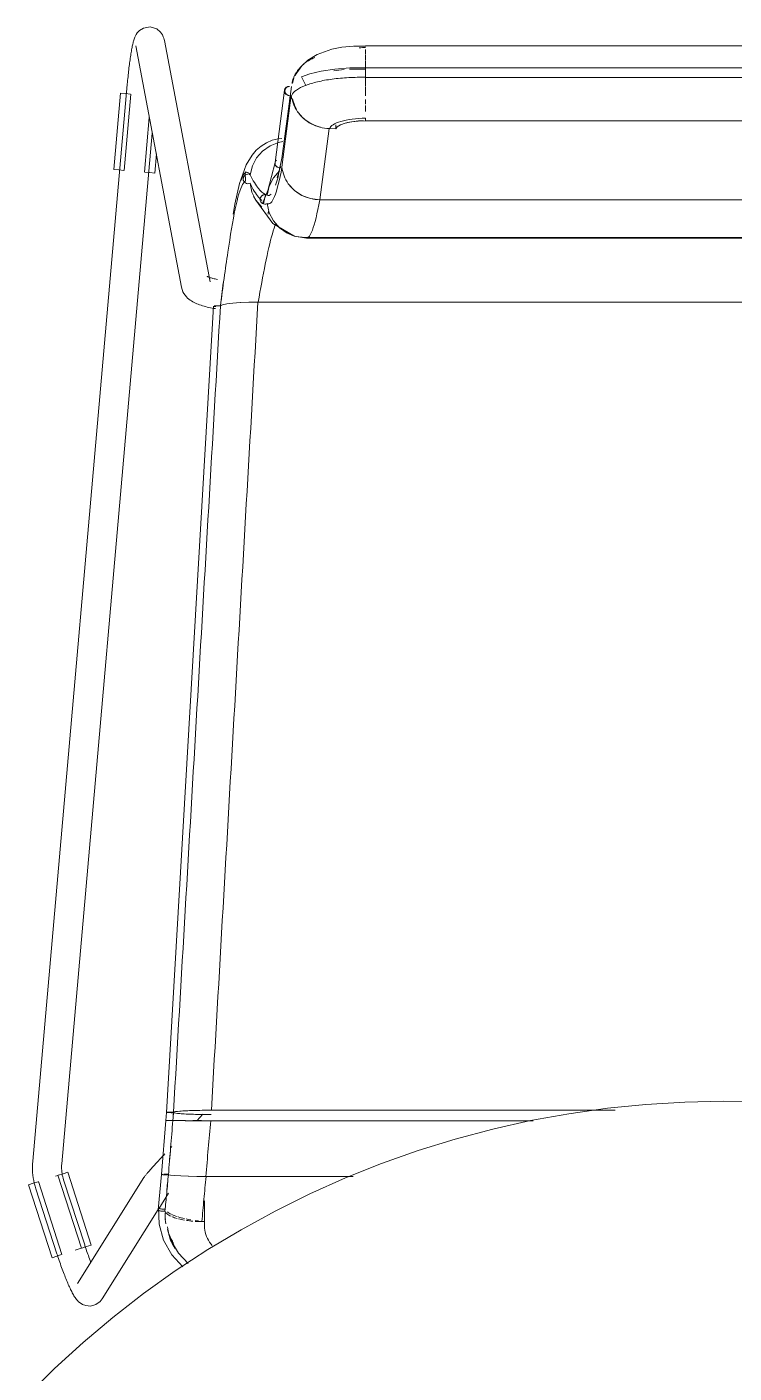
# Model space of a CAD drawing. Header units: millimetres. Extents: x 79795 to 317870, y -36033 to 97293.
# Drawn here: x 227791 to 228082, y 15949 to 16503 of the extents above; entities that cross this region are included whole.
import ezdxf

# ---------------------------------------------------------------- set-up
doc = ezdxf.new("R2010")
doc.units = ezdxf.units.MM
doc.header["$MEASUREMENT"] = 0
doc.layers.add('I-FURN', color=8, linetype='CONTINUOUS', lineweight=9)

msp = doc.modelspace()

# ---------------------------------------------------------------- linework, layer by layer
at = {"layer": 'I-FURN'}
for p, q in [((227835.33, 16498.19), (227835.2, 16497.8)), ((227835.47, 16498.6), (227835.33, 16498.19)), ((227835.64, 16499.03), (227835.47, 16498.6)), ((227835.85, 16499.5), (227835.64, 16499.03)), ((227836.16, 16500.06), (227835.85, 16499.5)), ((227836.64, 16500.76), (227836.16, 16500.06)), ((227837.49, 16501.67), (227836.64, 16500.76)), ((227839.15, 16502.71), (227837.49, 16501.67)), ((227841.91, 16503.2), (227839.15, 16502.71)), ((227844.66, 16502.36), (227841.91, 16503.2)), ((227844.66, 16502.36), (227846.23, 16501.04)), ((227846.23, 16501.04), (227846.98, 16499.96)), ((227846.98, 16499.96), (227847.36, 16499.16)), ((227847.36, 16499.16), (227847.57, 16498.54)), ((227847.57, 16498.54), (227847.71, 16498.02)), ((227834.11, 16492.69), (227834.02, 16492.12)), ((227834.2, 16493.24), (227834.11, 16492.69)), ((227834.3, 16493.77), (227834.2, 16493.24)), ((227834.39, 16494.28), (227834.3, 16493.77)), ((227834.49, 16494.78), (227834.39, 16494.28)), ((227834.58, 16495.26), (227834.49, 16494.78)), ((227834.68, 16495.72), (227834.58, 16495.26)), ((227834.78, 16496.16), (227834.68, 16495.72)), ((227834.88, 16496.59), (227834.78, 16496.16)), ((227834.98, 16497), (227834.88, 16496.59)), ((227835.09, 16497.4), (227834.98, 16497)), ((227835.2, 16497.8), (227835.09, 16497.4)), ((227836, 16495.37), (227854.82, 16396.08)), ((227847.71, 16498.02), (227847.79, 16497.61)), ((227866.61, 16398.31), (227847.79, 16497.61)), ((227916.81, 16494.01), (227910.76, 16491.88)), ((227920.85, 16494.8), (227916.81, 16494.01)), ((227925.67, 16495.31), (227920.85, 16494.8)), ((227930.7, 16495.42), (227925.67, 16495.31)), ((227930.7, 16495.42), (227930.7, 16495.25)), ((228225.55, 16495.42), (227930.7, 16495.42)), ((227930.7, 16495.12), (227930.7, 16495.4)), ((227930.7, 16492.17), (227930.7, 16493.93)), ((227833.31, 16487), (227833.22, 16486.3)), ((227833.39, 16487.69), (227833.31, 16487)), ((227833.48, 16488.36), (227833.39, 16487.69)), ((227833.57, 16489.02), (227833.48, 16488.36)), ((227833.65, 16489.67), (227833.57, 16489.02)), ((227833.74, 16490.31), (227833.65, 16489.67)), ((227833.83, 16490.93), (227833.74, 16490.31)), ((227833.93, 16491.53), (227833.83, 16490.93)), ((227834.02, 16492.12), (227833.93, 16491.53)), ((227904.41, 16487.2), (227901.73, 16483.3)), ((227906.88, 16489.49), (227904.41, 16487.2)), ((227910.76, 16491.88), (227906.88, 16489.49)), ((227930.7, 16489.32), (227930.7, 16491.9)), ((227930.7, 16489.16), (227930.7, 16486.14)), ((227930.7, 16486.14), (227930.7, 16489.15)), ((227832.75, 16481.93), (227832.68, 16481.18)), ((227832.82, 16482.67), (227832.75, 16481.93)), ((227832.9, 16483.41), (227832.82, 16482.67)), ((227832.98, 16484.15), (227832.9, 16483.41)), ((227833.06, 16484.87), (227832.98, 16484.15)), ((227833.14, 16485.59), (227833.06, 16484.87)), ((227833.22, 16486.3), (227833.14, 16485.59)), ((227901.73, 16483.3), (227901.63, 16483.1)), ((227907.73, 16483.86), (227904.27, 16482.69)), ((227904.27, 16482.69), (227906.03, 16479.15)), ((227912.42, 16484.96), (227907.73, 16483.86)), ((227918.04, 16485.8), (227912.42, 16484.96)), ((227924.16, 16486.29), (227918.04, 16485.8)), ((227930.7, 16486.38), (227924.16, 16486.29)), ((227930.7, 16486.38), (227930.7, 16486.31)), ((228225.55, 16486.38), (227930.7, 16486.38)), ((227930.7, 16482.53), (227930.7, 16486.38)), ((227930.7, 16486.31), (227930.7, 16486.11)), ((227930.7, 16486.11), (227930.7, 16485.81)), ((227930.7, 16485.81), (227930.7, 16485.42)), ((227930.7, 16485.42), (227930.7, 16484.97)), ((227930.7, 16484.97), (227930.7, 16484.47)), ((227930.7, 16484.47), (227930.7, 16483.98)), ((227930.7, 16483.98), (227930.7, 16483.5)), ((227930.7, 16483.5), (227930.7, 16483.08)), ((227930.7, 16483.08), (227930.7, 16482.75)), ((227930.7, 16482.75), (227930.7, 16482.53)), ((227930.7, 16482.45), (227930.7, 16478.64)), ((227930.7, 16478.64), (227930.7, 16482.45)), ((227930.7, 16482.42), (228225.55, 16482.42)), ((227832.52, 16479.52), (227793.58, 16036.2)), ((227826.95, 16444.5), (227829.71, 16475.91)), ((227829.71, 16475.91), (227831.75, 16475.73)), ((227832.54, 16479.68), (227832.52, 16479.52)), ((227832.61, 16480.43), (227832.54, 16479.68)), ((227832.68, 16481.18), (227832.61, 16480.43)), ((227897.25, 16477.11), (227893.39, 16447.33)), ((227900.09, 16478.67), (227896.24, 16448.98)), ((227930.7, 16474.88), (227930.7, 16478.44)), ((227831.18, 16444.13), (227833.94, 16475.54)), ((227831.75, 16475.73), (227833.82, 16475.55)), ((227900.07, 16475.13), (227896.22, 16445.43)), ((227899.63, 16475.14), (227899.32, 16472.7)), ((227930.7, 16471.41), (227930.7, 16473.26)), ((227930.7, 16468.43), (227930.7, 16470.89)), ((227841.6, 16465.87), (227839.63, 16443.39)), ((227805.53, 16035.15), (227842.81, 16459.5)), ((227911.77, 16432.05), (227915.63, 16461.33)), ((227915.63, 16461.33), (227918.35, 16461.26)), ((227918.35, 16462.93), (227918.35, 16461.26)), ((227918.35, 16461.26), (227918.98, 16462.12)), ((227918.98, 16462.12), (227920.34, 16462.91)), ((227920.34, 16462.91), (227922.32, 16463.58)), ((227922.32, 16463.58), (227924.81, 16464.09)), ((227924.81, 16464.09), (227927.66, 16464.41)), ((227927.66, 16464.41), (227930.7, 16464.52)), ((228225.55, 16464.58), (227930.7, 16464.58)), ((227930.7, 16464.52), (228225.55, 16464.52)), ((227887.63, 16454.12), (227885.66, 16452.44)), ((227889.83, 16455.5), (227887.63, 16454.12)), ((227891.33, 16454.27), (227888.25, 16452.1)), ((227892.2, 16456.53), (227889.83, 16455.5)), ((227894.85, 16455.67), (227891.33, 16454.27)), ((227894.71, 16457.18), (227892.2, 16456.53)), ((227896.13, 16457.33), (227894.71, 16457.18)), ((227894.85, 16455.66), (227896.59, 16456.04)), ((227896.59, 16456.04), (227894.85, 16455.67)), ((227843.86, 16443.02), (227844.55, 16450.91)), ((227883.92, 16450.47), (227881.42, 16446.36)), ((227885.66, 16452.44), (227883.92, 16450.47)), ((227885.77, 16449.27), (227884.03, 16445.95)), ((227888.25, 16452.1), (227885.77, 16449.27)), ((227893.93, 16448.4), (227893.63, 16448.01)), ((227894.99, 16443.46), (227896.37, 16449.76)), ((227828.99, 16444.32), (227826.95, 16444.5)), ((227831.06, 16444.14), (227828.99, 16444.32)), ((227841.82, 16443.2), (227839.75, 16443.38)), ((227843.86, 16443.02), (227841.82, 16443.2)), ((227881.42, 16446.36), (227878.74, 16438.73)), ((227882.22, 16443.24), (227881.05, 16443.56)), ((227881.05, 16443.56), (227881.24, 16439.72)), ((227884.03, 16445.95), (227883.12, 16442.32)), ((227893.41, 16447.41), (227890.44, 16435.8)), ((227895.24, 16443.93), (227892.73, 16441.06)), ((227893.44, 16447.57), (227893.38, 16447.1)), ((227893.38, 16447.1), (227893.45, 16446.63)), ((227893.63, 16448.01), (227893.44, 16447.57)), ((227893.45, 16446.63), (227893.63, 16446.19)), ((227893.63, 16446.19), (227893.93, 16445.81)), ((227893.93, 16445.81), (227894.31, 16445.51)), ((227894.24, 16441.03), (227894.99, 16443.46)), ((227894.31, 16445.51), (227894.76, 16445.31)), ((227894.76, 16445.31), (227895.26, 16445.23)), ((227895.26, 16445.23), (227895.75, 16445.27)), ((227878.74, 16438.73), (227876.85, 16430.21)), ((227880.25, 16440.62), (227880.33, 16441.1)), ((227880.32, 16441.1), (227880.25, 16440.62)), ((227880.31, 16440.13), (227880.25, 16440.62)), ((227880.25, 16440.62), (227880.31, 16440.13)), ((227880.49, 16439.67), (227880.31, 16440.13)), ((227880.31, 16440.13), (227880.49, 16439.67)), ((227880.52, 16441.56), (227880.32, 16441.1)), ((227880.33, 16441.1), (227880.52, 16441.55)), ((227880.78, 16439.27), (227880.49, 16439.67)), ((227880.49, 16439.67), (227880.78, 16439.27)), ((227880.52, 16441.55), (227880.82, 16441.95)), ((227880.82, 16441.95), (227880.52, 16441.56)), ((227881.16, 16438.95), (227880.78, 16439.27)), ((227880.78, 16439.27), (227881.16, 16438.95)), ((227881.2, 16442.26), (227880.82, 16441.95)), ((227880.82, 16441.95), (227881.21, 16442.25)), ((227881.61, 16438.74), (227881.16, 16438.95)), ((227881.16, 16438.95), (227881.61, 16438.74)), ((227881.66, 16442.45), (227881.2, 16442.26)), ((227881.21, 16442.25), (227881.66, 16442.45)), ((227882.1, 16438.65), (227881.61, 16438.74)), ((227881.61, 16438.74), (227882.1, 16438.65)), ((227881.66, 16442.45), (227882.16, 16442.53)), ((227882.15, 16442.53), (227881.66, 16442.45)), ((227882.6, 16438.68), (227882.1, 16438.65)), ((227882.1, 16438.65), (227882.6, 16438.68)), ((227883.07, 16438.83), (227882.6, 16438.68)), ((227882.6, 16438.68), (227883.07, 16438.83)), ((227882.65, 16442.48), (227883.12, 16442.32)), ((227883.12, 16442.32), (227882.65, 16442.48)), ((227883.86, 16435.22), (227883.07, 16438.83)), ((227883.07, 16438.83), (227883.86, 16435.22)), ((227890.98, 16437.66), (227890.08, 16433.95)), ((227892.73, 16441.06), (227890.98, 16437.66)), ((227898.85, 16438.66), (227901.34, 16435.92)), ((227885.51, 16431.9), (227883.86, 16435.22)), ((227883.86, 16435.22), (227885.5, 16431.9)), ((227885.45, 16431.82), (227884.56, 16433.57)), ((227892.43, 16422.28), (227885.45, 16431.82)), ((227885.5, 16431.9), (227887.9, 16429.06)), ((227887.9, 16429.06), (227885.51, 16431.89)), ((227887.24, 16432.2), (227887.31, 16432.69)), ((227887.31, 16432.69), (227887.24, 16432.2)), ((227887.31, 16431.71), (227887.24, 16432.2)), ((227887.24, 16432.2), (227887.31, 16431.71)), ((227887.31, 16432.69), (227887.5, 16433.15)), ((227887.5, 16433.15), (227887.31, 16432.69)), ((227887.5, 16431.25), (227887.31, 16431.71)), ((227887.31, 16431.71), (227887.5, 16431.24)), ((227887.5, 16433.15), (227887.79, 16433.55)), ((227887.79, 16433.55), (227887.5, 16433.15)), ((227888.17, 16433.87), (227887.79, 16433.55)), ((227887.79, 16433.55), (227888.18, 16433.86)), ((227888.62, 16434.07), (227888.17, 16433.87)), ((227888.18, 16433.86), (227888.63, 16434.07)), ((227890.44, 16435.8), (227888.27, 16430.47)), ((227889.4, 16434.23), (227888.57, 16430.34)), ((227889.11, 16434.15), (227888.62, 16434.07)), ((227888.63, 16434.07), (227889.12, 16434.15)), ((227889.61, 16434.11), (227889.11, 16434.15)), ((227889.12, 16434.15), (227889.61, 16434.11)), ((227889.61, 16434.11), (227890.08, 16433.95)), ((227890.08, 16433.95), (227889.61, 16434.11)), ((227901.34, 16435.92), (227904.45, 16433.84)), ((227904.45, 16433.84), (227908, 16432.53)), ((227908, 16432.53), (227911.77, 16432.05)), ((228244.48, 16432.05), (227911.77, 16432.05)), ((227911.77, 16432.05), (228244.48, 16432.05)), ((227876.85, 16430.21), (227876.12, 16426.15)), ((227887.79, 16430.84), (227887.5, 16431.25)), ((227887.5, 16431.24), (227887.79, 16430.84)), ((227888.18, 16430.53), (227887.79, 16430.84)), ((227887.79, 16430.84), (227888.17, 16430.53)), ((227888.17, 16430.53), (227888.62, 16430.33)), ((227888.63, 16430.33), (227888.18, 16430.53)), ((227888.62, 16430.33), (227889.11, 16430.24)), ((227889.12, 16430.25), (227888.63, 16430.33)), ((227889.11, 16430.24), (227889.61, 16430.28)), ((227889.61, 16430.28), (227889.12, 16430.25)), ((227890.08, 16430.45), (227889.61, 16430.28)), ((227889.61, 16430.28), (227890.08, 16430.44)), ((227890.08, 16430.44), (227890.98, 16426.73)), ((227892.73, 16423.34), (227890.98, 16426.73)), ((227890.98, 16426.73), (227892.73, 16423.33)), ((227901.08, 16417.17), (227892.43, 16422.28)), ((227895.24, 16420.47), (227892.73, 16423.34)), ((227892.73, 16423.33), (227895.24, 16420.46)), ((227898.38, 16418.3), (227895.24, 16420.47)), ((227895.24, 16420.46), (227898.37, 16418.29)), ((227901.23, 16417.1), (227898.06, 16418.47)), ((227898.37, 16418.29), (227901.94, 16416.93)), ((227901.94, 16416.93), (227898.38, 16418.3)), ((227906.27, 16416.3), (227901.23, 16417.1)), ((227905.73, 16416.45), (227901.94, 16416.93)), ((227901.94, 16416.93), (227905.73, 16416.45)), ((228250.52, 16416.45), (227905.73, 16416.45)), ((227905.73, 16416.45), (228250.52, 16416.45)), ((227906.27, 16416.3), (228211.07, 16416.3)), ((227865.39, 16400.54), (227865.41, 16400.53)), ((227865.41, 16400.53), (227865.49, 16400.48)), ((227865.49, 16400.48), (227865.57, 16400.44)), ((227865.57, 16400.44), (227865.73, 16400.36)), ((227865.73, 16400.36), (227865.92, 16400.28)), ((227865.92, 16400.28), (227866.15, 16400.18)), ((227866.15, 16400.18), (227866.42, 16400.08)), ((227866.42, 16400.08), (227866.72, 16399.97)), ((227866.72, 16399.97), (227867.06, 16399.87)), ((227867.06, 16399.87), (227867.43, 16399.76)), ((227867.43, 16399.76), (227867.82, 16399.65)), ((227867.82, 16399.65), (227868.24, 16399.54)), ((227868.24, 16399.54), (227868.69, 16399.44)), ((227868.69, 16399.44), (227869.16, 16399.34)), ((227869.16, 16399.34), (227869.65, 16399.24)), ((227854.82, 16396.08), (227855.08, 16395.09)), ((227855.08, 16395.09), (227855.44, 16394.2)), ((227855.44, 16394.2), (227855.88, 16393.41)), ((227855.88, 16393.41), (227856.36, 16392.72)), ((227848.72, 16056.32), (227868.01, 16388.23)), ((227856.36, 16392.72), (227856.87, 16392.12)), ((227856.87, 16392.12), (227857.39, 16391.6)), ((227857.39, 16391.6), (227857.92, 16391.15)), ((227857.92, 16391.15), (227858.45, 16390.75)), ((227858.45, 16390.75), (227858.99, 16390.39)), ((227858.99, 16390.39), (227859.53, 16390.07)), ((227859.53, 16390.07), (227860.06, 16389.78)), ((227860.06, 16389.78), (227860.62, 16389.5)), ((227860.62, 16389.5), (227861.18, 16389.25)), ((227861.18, 16389.25), (227861.75, 16389.02)), ((227861.75, 16389.02), (227862.33, 16388.8)), ((227862.33, 16388.8), (227862.92, 16388.59)), ((227862.92, 16388.59), (227863.53, 16388.4)), ((227863.53, 16388.4), (227864.14, 16388.21)), ((227864.14, 16388.21), (227864.77, 16388.04)), ((227864.77, 16388.04), (227865.42, 16387.88)), ((227865.42, 16387.88), (227866.07, 16387.73)), ((227866.07, 16387.73), (227866.74, 16387.58)), ((227866.74, 16387.58), (227867.42, 16387.45)), ((227867.42, 16387.45), (227868.11, 16387.33)), ((227868.01, 16388.23), (227868.07, 16388.18)), ((227868.07, 16388.18), (227868.01, 16388.23)), ((227868.11, 16387.33), (227868.82, 16387.21)), ((227868.54, 16388.09), (227868.25, 16388.13)), ((227868.26, 16388.13), (227868.55, 16388.09)), ((227868.27, 16388.34), (227868.57, 16388.38)), ((227868.58, 16388.38), (227868.28, 16388.34)), ((227868.92, 16388.05), (227868.54, 16388.09)), ((227868.55, 16388.09), (227868.93, 16388.05)), ((227868.57, 16388.38), (227868.96, 16388.41)), ((227868.96, 16388.41), (227868.58, 16388.38)), ((227869.42, 16388.44), (227868.96, 16388.41)), ((227868.96, 16388.41), (227869.41, 16388.44)), ((227869.41, 16388.44), (227869.91, 16388.44)), ((227869.91, 16388.44), (227869.42, 16388.44)), ((227870.41, 16388.44), (227869.91, 16388.44)), ((227869.91, 16388.44), (227870.4, 16388.44)), ((227870.4, 16388.44), (227870.88, 16388.42)), ((227870.88, 16388.42), (227870.41, 16388.44)), ((227871.78, 16388.82), (227870.88, 16388.42)), ((227870.88, 16388.42), (227871.78, 16388.82)), ((227873.53, 16389.19), (227871.78, 16388.82)), ((227871.78, 16388.82), (227873.52, 16389.19)), ((227873.52, 16389.19), (227875.99, 16389.5)), ((227876.02, 16389.5), (227873.53, 16389.19)), ((227879.12, 16389.74), (227876.02, 16389.5)), ((227876.02, 16389.5), (227879.07, 16389.74)), ((227882.66, 16389.89), (227879.12, 16389.74)), ((227879.12, 16389.74), (227882.6, 16389.89)), ((227886.43, 16389.95), (227882.66, 16389.89)), ((227882.66, 16389.89), (227886.35, 16389.95)), ((228269.83, 16389.95), (227886.43, 16389.95)), ((227886.43, 16389.95), (228269.83, 16389.95)), ((228062.13, 16060.59), (228046.16, 16059.63)), ((228078.13, 16060.91), (228062.13, 16060.59)), ((228086.76, 16060.82), (228078.13, 16060.91)), ((227848.72, 16056.32), (227848.45, 16052.96)), ((227848.79, 16056.35), (227848.72, 16056.32)), ((227848.72, 16056.32), (227848.79, 16056.3)), ((227848.97, 16056.38), (227848.79, 16056.35)), ((227848.79, 16056.3), (227848.98, 16056.27)), ((227849.27, 16056.4), (227848.97, 16056.38)), ((227848.98, 16056.27), (227849.27, 16056.25)), ((227849.65, 16056.42), (227849.27, 16056.4)), ((227849.27, 16056.25), (227849.66, 16056.23)), ((227850.1, 16056.43), (227849.65, 16056.42)), ((227849.66, 16056.23), (227850.11, 16056.22)), ((227850.59, 16056.43), (227850.1, 16056.43)), ((227850.11, 16056.22), (227850.6, 16056.21)), ((227851.09, 16056.43), (227850.59, 16056.43)), ((227850.6, 16056.21), (227851.09, 16056.22)), ((227851.56, 16056.42), (227851.09, 16056.43)), ((227851.09, 16056.22), (227851.56, 16056.22)), ((227852.44, 16056.63), (227851.56, 16056.42)), ((227851.56, 16056.22), (227852.46, 16056.01)), ((227854.19, 16056.83), (227852.44, 16056.63)), ((227852.46, 16056.01), (227854.22, 16055.82)), ((227856.7, 16056.99), (227854.19, 16056.83)), ((227854.22, 16055.82), (227856.71, 16055.66)), ((227859.83, 16057.11), (227856.7, 16056.99)), ((227856.71, 16055.66), (227859.83, 16055.54)), ((227863.39, 16057.19), (227859.83, 16057.11)), ((227859.83, 16055.54), (227863.38, 16055.46)), ((227863.69, 16055.58), (227861.11, 16052.91)), ((227863.38, 16055.46), (227867.06, 16055.43)), ((227867.17, 16057.22), (227863.39, 16057.19)), ((228033.45, 16057.22), (227867.17, 16057.22)), ((227867.17, 16057.22), (228033.45, 16057.22)), ((228014.4, 16055.8), (227998.66, 16052.94)), ((228030.24, 16058.04), (228014.4, 16055.8)), ((228046.16, 16059.63), (228030.24, 16058.04)), ((227846.62, 16030.76), (227848.45, 16052.96)), ((227848.45, 16052.96), (227848.52, 16052.97)), ((227848.51, 16052.97), (227848.45, 16052.96)), ((227848.52, 16052.96), (227848.45, 16052.96)), ((227848.45, 16052.96), (227848.51, 16052.96)), ((227848.7, 16052.97), (227848.51, 16052.97)), ((227848.51, 16052.96), (227848.7, 16052.96)), ((227848.52, 16052.97), (227848.71, 16052.97)), ((227848.7, 16052.96), (227848.52, 16052.96)), ((227849, 16052.97), (227848.7, 16052.97)), ((227849, 16052.96), (227848.7, 16052.96)), ((227848.7, 16052.96), (227848.99, 16052.96)), ((227848.71, 16052.97), (227849, 16052.97)), ((227848.99, 16052.96), (227849.37, 16052.96)), ((227849, 16052.97), (227849.38, 16052.97)), ((227849.38, 16052.97), (227849, 16052.97)), ((227849.38, 16052.96), (227849, 16052.96)), ((227849.37, 16052.96), (227849.83, 16052.96)), ((227849.38, 16052.97), (227849.84, 16052.97)), ((227849.83, 16052.97), (227849.38, 16052.97)), ((227849.83, 16052.96), (227849.38, 16052.96)), ((227850.32, 16052.97), (227849.83, 16052.97)), ((227850.32, 16052.96), (227849.83, 16052.96)), ((227849.83, 16052.96), (227850.32, 16052.96)), ((227849.84, 16052.97), (227850.33, 16052.97)), ((227850.82, 16052.97), (227850.32, 16052.97)), ((227850.82, 16052.96), (227850.32, 16052.96)), ((227850.32, 16052.96), (227850.81, 16052.96)), ((227850.33, 16052.97), (227850.82, 16052.97)), ((227850.81, 16052.96), (227851.28, 16052.96)), ((227850.82, 16052.97), (227851.29, 16052.97)), ((227851.29, 16052.97), (227850.82, 16052.97)), ((227851.29, 16052.96), (227850.82, 16052.96)), ((227851.28, 16052.96), (227852.17, 16052.94)), ((227852.17, 16052.94), (227851.29, 16052.96)), ((227853.92, 16052.93), (227852.17, 16052.94)), ((227852.17, 16052.94), (227853.92, 16052.93)), ((227852.19, 16052.99), (227853.94, 16053)), ((227853.94, 16053), (227852.19, 16052.99)), ((227856.42, 16052.92), (227853.92, 16052.93)), ((227853.92, 16052.93), (227856.42, 16052.92)), ((227853.94, 16053), (227856.44, 16053.01)), ((227856.44, 16053.01), (227853.94, 16053)), ((227856.42, 16052.92), (227859.55, 16052.91)), ((227859.55, 16052.91), (227856.43, 16052.92)), ((227859.55, 16052.91), (227863.12, 16052.9)), ((227859.56, 16053.02), (227863.12, 16053.03)), ((227863.12, 16053.03), (227859.56, 16053.02)), ((227863.12, 16052.9), (227859.56, 16052.91)), ((227866.91, 16052.9), (227863.12, 16052.9)), ((227863.12, 16052.9), (227866.91, 16052.9)), ((227999.74, 16052.9), (227866.91, 16052.9)), ((227866.91, 16052.9), (227999.74, 16052.9)), ((227983.05, 16049.45), (227967.58, 16045.34)), ((227998.66, 16052.94), (227983.05, 16049.45)), ((227967.58, 16045.34), (227952.3, 16040.61)), ((227846.65, 16037.8), (227847.09, 16038.27)), ((227847.09, 16038.27), (227847.54, 16038.75)), ((227847.54, 16038.75), (227847.99, 16039.24)), ((227850.35, 16041.72), (227850.83, 16042.23)), ((227952.3, 16040.61), (227937.22, 16035.27)), ((227793.5, 16035.06), (227793.47, 16033.92)), ((227793.47, 16033.92), (227793.48, 16032.78)), ((227793.48, 16032.78), (227793.54, 16031.64)), ((227793.57, 16036.2), (227793.5, 16035.06)), ((227805.47, 16033.8), (227805.48, 16034.47)), ((227805.47, 16033.14), (227805.47, 16033.8)), ((227805.51, 16032.48), (227805.47, 16033.14)), ((227805.48, 16034.47), (227805.53, 16035.13)), ((227805.53, 16035.13), (227805.53, 16035.15)), ((227841.63, 16032.32), (227841.9, 16032.62)), ((227841.9, 16032.62), (227842.19, 16032.95)), ((227842.19, 16032.95), (227842.49, 16033.28)), ((227842.49, 16033.28), (227842.81, 16033.64)), ((227842.81, 16033.64), (227843.14, 16034)), ((227843.14, 16034), (227843.48, 16034.38)), ((227843.48, 16034.38), (227843.84, 16034.77)), ((227843.84, 16034.77), (227844.2, 16035.17)), ((227844.2, 16035.17), (227844.58, 16035.58)), ((227844.58, 16035.58), (227844.98, 16036.01)), ((227844.98, 16036.01), (227845.38, 16036.44)), ((227845.38, 16036.44), (227845.79, 16036.89)), ((227845.79, 16036.89), (227846.22, 16037.34)), ((227846.22, 16037.34), (227846.65, 16037.8)), ((227937.22, 16035.27), (227922.36, 16029.34)), ((227791.86, 16026.52), (227793.81, 16027.15)), ((227793.54, 16031.64), (227793.65, 16030.5)), ((227793.65, 16030.5), (227793.8, 16029.37)), ((227793.8, 16029.37), (227793.99, 16028.24)), ((227793.81, 16027.15), (227795.79, 16027.78)), ((227793.99, 16028.24), (227794.23, 16027.13)), ((227794.23, 16027.13), (227794.52, 16026.02)), ((227805.59, 15997.82), (227795.9, 16027.82)), ((227802.97, 16030.1), (227803.88, 16030.4)), ((227803.97, 16030.43), (227813.66, 16000.42)), ((227804.09, 16030.47), (227806.06, 16031.1)), ((227805.57, 16031.82), (227805.51, 16032.48)), ((227805.66, 16031.17), (227805.57, 16031.82)), ((227805.77, 16030.51), (227805.66, 16031.17)), ((227805.92, 16029.87), (227805.77, 16030.51)), ((227806.08, 16029.22), (227805.92, 16029.87)), ((227806.06, 16031.1), (227808.02, 16031.73)), ((227806.27, 16028.59), (227806.08, 16029.22)), ((227814.99, 16001.77), (227806.27, 16028.59)), ((227817.71, 16001.73), (227808.02, 16031.73)), ((227839.37, 16029.5), (227812.06, 15985.91)), ((227839.37, 16029.5), (227839.58, 16029.82)), ((227839.58, 16029.82), (227839.77, 16030.08)), ((227839.77, 16030.08), (227839.94, 16030.31)), ((227839.94, 16030.31), (227840.11, 16030.53)), ((227840.11, 16030.53), (227840.29, 16030.75)), ((227840.29, 16030.75), (227840.48, 16030.98)), ((227840.48, 16030.98), (227840.69, 16031.22)), ((227840.69, 16031.22), (227840.9, 16031.48)), ((227840.9, 16031.48), (227841.13, 16031.74)), ((227841.13, 16031.74), (227841.37, 16032.02)), ((227841.37, 16032.02), (227841.63, 16032.32)), ((227845.2, 16016.27), (227846.62, 16030.76)), ((227846.68, 16030.79), (227846.62, 16030.76)), ((227846.62, 16030.76), (227846.69, 16030.79)), ((227846.62, 16030.76), (227846.69, 16030.74)), ((227846.69, 16030.74), (227846.62, 16030.76)), ((227846.87, 16030.81), (227846.68, 16030.79)), ((227846.69, 16030.79), (227846.87, 16030.81)), ((227846.69, 16030.74), (227846.88, 16030.71)), ((227847.16, 16030.84), (227846.87, 16030.81)), ((227846.87, 16030.81), (227847.17, 16030.83)), ((227846.88, 16030.71), (227847.17, 16030.69)), ((227847.18, 16030.69), (227846.88, 16030.71)), ((227847.17, 16030.69), (227847.56, 16030.68)), ((227847.56, 16030.68), (227847.18, 16030.69)), ((227848, 16030.86), (227847.54, 16030.85)), ((227847.55, 16030.85), (227848, 16030.86)), ((227847.56, 16030.68), (227848.01, 16030.66)), ((227848.01, 16030.66), (227847.56, 16030.68)), ((227848.49, 16030.87), (227848, 16030.86)), ((227848, 16030.86), (227848.49, 16030.87)), ((227848.51, 16030.66), (227848.01, 16030.66)), ((227848.01, 16030.66), (227848.5, 16030.66)), ((227848.98, 16030.86), (227848.49, 16030.87)), ((227848.49, 16030.87), (227848.99, 16030.86)), ((227848.5, 16030.66), (227849, 16030.66)), ((227849, 16030.66), (227848.51, 16030.66)), ((227849.46, 16030.86), (227848.98, 16030.86)), ((227848.99, 16030.86), (227849.46, 16030.86)), ((227849, 16030.66), (227849.47, 16030.67)), ((227849.47, 16030.67), (227849, 16030.66)), ((227849.47, 16030.67), (227850.36, 16030.48)), ((227850.36, 16030.48), (227849.47, 16030.67)), ((227850.36, 16030.48), (227852.1, 16030.3)), ((227852.08, 16030.3), (227850.36, 16030.48)), ((227854.53, 16030.15), (227852.09, 16030.3)), ((227852.1, 16030.3), (227854.57, 16030.15)), ((227854.57, 16030.15), (227857.67, 16030.03)), ((227857.61, 16030.04), (227854.57, 16030.15)), ((227857.67, 16030.03), (227861.11, 16029.96)), ((227861.11, 16029.96), (227857.67, 16030.03)), ((227864.85, 16029.93), (227861.2, 16029.96)), ((227861.21, 16029.96), (227864.97, 16029.93)), ((227864.97, 16029.93), (227925.52, 16029.93)), ((227925.52, 16029.93), (227864.97, 16029.93)), ((227922.36, 16029.34), (227907.75, 16022.81)), ((227801.55, 15996.51), (227791.86, 16026.52)), ((227794.52, 16026.02), (227794.85, 16024.93)), ((227794.85, 16024.93), (227794.86, 16024.88)), ((227794.86, 16024.88), (227803.57, 15998.07)), ((227845.48, 16016.65), (227849.54, 16023.13)), ((227907.75, 16022.81), (227893.41, 16015.71)), ((227822.23, 15979.54), (227845.27, 16016.31)), ((227845.32, 16017.17), (227845.6, 16010.26)), ((227864.26, 16019.89), (227864.26, 16010.14)), ((227864.32, 16011.38), (227863.27, 16011.38)), ((227893.41, 16015.71), (227879.37, 16008.04)), ((227845.6, 16010.26), (227847.48, 16003.74)), ((227879.37, 16008.04), (227865.65, 15999.82)), ((227811.09, 15999.59), (227813.57, 16000.39)), ((227815.75, 16001.1), (227813.78, 16000.46)), ((227815.09, 16001.44), (227814.99, 16001.77)), ((227815.32, 16000.75), (227815.09, 16001.44)), ((227815.55, 16000.06), (227815.32, 16000.75)), ((227815.78, 15999.38), (227815.55, 16000.06)), ((227817.71, 16001.73), (227815.75, 16001.1)), ((227816.02, 15998.7), (227815.78, 15999.38)), ((227847.48, 16003.74), (227850.87, 15997.73)), ((227850.19, 16004.14), (227853.55, 15998.31)), ((227865.65, 15999.82), (227852.27, 15991.05)), ((227803.5, 15997.14), (227801.55, 15996.51)), ((227805.48, 15997.78), (227803.5, 15997.14)), ((227803.72, 15997.61), (227803.57, 15998.07)), ((227803.97, 15996.87), (227803.72, 15997.61)), ((227804.21, 15996.13), (227803.97, 15996.87)), ((227804.46, 15995.4), (227804.21, 15996.13)), ((227804.71, 15994.67), (227804.46, 15995.4)), ((227804.97, 15993.95), (227804.71, 15994.67)), ((227805.22, 15993.23), (227804.97, 15993.95)), ((227816.25, 15998.03), (227816.02, 15998.7)), ((227816.49, 15997.36), (227816.25, 15998.03)), ((227816.72, 15996.7), (227816.49, 15997.36)), ((227816.96, 15996.06), (227816.72, 15996.7)), ((227817.19, 15995.42), (227816.96, 15996.06)), ((227817.43, 15994.8), (227817.19, 15995.42)), ((227850.87, 15997.73), (227855.47, 15992.73)), ((227853.55, 15998.31), (227857.58, 15994.09)), ((227805.47, 15992.53), (227805.22, 15993.23)), ((227805.73, 15991.83), (227805.47, 15992.53)), ((227805.98, 15991.14), (227805.73, 15991.83)), ((227806.24, 15990.46), (227805.98, 15991.14)), ((227806.49, 15989.8), (227806.24, 15990.46)), ((227806.75, 15989.14), (227806.49, 15989.8)), ((227807, 15988.5), (227806.75, 15989.14)), ((227807.25, 15987.88), (227807, 15988.5)), ((227852.27, 15991.05), (227839.25, 15981.75)), ((227807.5, 15987.27), (227807.25, 15987.88)), ((227807.74, 15986.67), (227807.5, 15987.27)), ((227807.99, 15986.09), (227807.74, 15986.67)), ((227808.23, 15985.53), (227807.99, 15986.09)), ((227808.47, 15984.99), (227808.23, 15985.53)), ((227808.71, 15984.46), (227808.47, 15984.99)), ((227808.94, 15983.95), (227808.71, 15984.46)), ((227809.18, 15983.46), (227808.94, 15983.95)), ((227809.41, 15982.98), (227809.18, 15983.46)), ((227809.64, 15982.53), (227809.41, 15982.98)), ((227809.87, 15982.09), (227809.64, 15982.53)), ((227810.1, 15981.66), (227809.87, 15982.09)), ((227810.33, 15981.25), (227810.1, 15981.66)), ((227810.56, 15980.85), (227810.33, 15981.25)), ((227810.8, 15980.46), (227810.56, 15980.85)), ((227811.06, 15980.07), (227810.8, 15980.46)), ((227811.34, 15979.68), (227811.06, 15980.07)), ((227811.65, 15979.28), (227811.34, 15979.68)), ((227812.02, 15978.85), (227811.65, 15979.28)), ((227812.48, 15978.39), (227812.02, 15978.85)), ((227813.11, 15977.87), (227812.48, 15978.39)), ((227814.03, 15977.3), (227813.11, 15977.87)), ((227815.41, 15976.78), (227814.03, 15977.3)), ((227819.61, 15977.19), (227817.38, 15976.61)), ((227821.34, 15978.42), (227819.61, 15977.19)), ((227821.34, 15978.42), (227822.23, 15979.54)), ((227839.25, 15981.75), (227826.61, 15971.94)), ((227826.61, 15971.94), (227814.37, 15961.64)), ((227817.38, 15976.61), (227815.41, 15976.78)), ((227814.37, 15961.64), (227802.56, 15950.85)), ((227802.56, 15950.85), (227791.18, 15939.6))]:
    msp.add_line(p, q, dxfattribs=at)
for centre, major_axis, ratio, start_param, end_param in [((227930.7, 16491.14), (-12.4, 0), 0.287441, 4.712389, 4.932602), ((227930.7, 16479.67), (0, 15.75), 0.000004, 2.669107, 2.851347), ((227895.34, 16447.1), (1.96, 0), 0.955139, 2.379629, 4.923331), ((227911.9, 16447.12), (15.78, 0), 0.955139, 3.254129, 3.495629), ((227911.9, 16447.12), (15.78, 0), 0.955139, 3.495799, 3.737346), ((227911.9, 16447.12), (15.78, 0), 0.955139, 3.737469, 4.704147)]:
    msp.add_ellipse(centre, major_axis=major_axis, ratio=ratio, start_param=start_param, end_param=end_param, dxfattribs=at)
for points in [[(227926.1, 16495.14), (227927.57, 16495.27), (227929.12, 16495.33), (227930.7, 16495.33)], [(227900.53, 16480), (227900.69, 16480.69), (227900.89, 16481.36), (227901.15, 16482.02)], [(227917.55, 16485.17), (227918.96, 16485.35), (227920.41, 16485.52), (227921.89, 16485.63)], [(227924.1, 16485.74), (227926.28, 16485.85), (227928.48, 16485.89), (227930.7, 16485.85)], [(227900.27, 16475.12), (227900.62, 16475.85), (227901.93, 16477.25), (227904.4, 16478.52), (227905.86, 16479.09)], [(227900.07, 16475.13), (227900.21, 16473.89), (227900.8, 16471.51), (227902.56, 16468.17), (227905.09, 16465.33), (227908.23, 16463.14), (227911.83, 16461.73), (227914.34, 16461.37), (227915.63, 16461.33)], [(227902.05, 16469.62), (227901.35, 16470.88), (227900.95, 16472.24), (227900.61, 16473.62)], [(227915.88, 16461.34), (227916.01, 16461.9), (227916.95, 16463), (227920.27, 16464.39), (227925.07, 16465.35), (227928.81, 16465.61), (227930.7, 16465.64)], [(227929.86, 16464.57), (227927.08, 16464.51), (227924.54, 16464.15), (227922.32, 16463.63)], [(227890.08, 16430.45), (227891.11, 16429.9), (227893.15, 16431.86), (227895.2, 16439.92), (227896.22, 16445.43)], [(227893.62, 16438.1), (227894.28, 16440), (227894.94, 16442.8), (227895.6, 16445.85)], [(227890.08, 16433.95), (227890.63, 16433.66), (227891.17, 16433.8), (227891.72, 16434.37)], [(227890.49, 16426.14), (227890.54, 16426.55), (227890.59, 16426.97), (227890.64, 16427.38)], [(227905.73, 16416.45), (227905.91, 16416.35), (227906.09, 16416.3), (227906.27, 16416.3)], [(227870.89, 16388.43), (227871.29, 16391.56), (227871.68, 16394.72), (227872.08, 16397.83)], [(227870.88, 16388.42), (227867.66, 16333.19), (227861.22, 16222.59), (227854.78, 16111.83), (227851.56, 16056.42)], [(227876.76, 16223.71), (227879.96, 16279.17), (227883.15, 16334.59), (227886.35, 16389.95)], [(227867.17, 16057.22), (227870.37, 16112.74), (227873.57, 16168.27), (227876.76, 16223.71)], [(227851.56, 16056.22), (227850.97, 16056.21), (227849.46, 16056.21), (227848.72, 16056.29), (227848.72, 16056.32)], [(227851.29, 16052.96), (227851.33, 16053.53), (227851.42, 16054.69), (227851.51, 16055.85), (227851.55, 16056.42)], [(227851.29, 16052.97), (227851.34, 16053.51), (227851.43, 16054.6), (227851.52, 16055.68), (227851.56, 16056.22)], [(227851.28, 16052.96), (227850.98, 16049.24), (227850.38, 16041.8), (227849.77, 16034.38), (227849.47, 16030.67)], [(227865.88, 16041.41), (227866.22, 16045.24), (227866.57, 16049.07), (227866.91, 16052.9)], [(227864.85, 16029.93), (227865.19, 16033.75), (227865.54, 16037.58), (227865.88, 16041.41)], [(227848.03, 16015.72), (227848.27, 16018.16), (227848.75, 16023.11), (227849.23, 16028.15), (227849.47, 16030.67)], [(227848.75, 16023.77), (227848.98, 16026.06), (227849.21, 16028.36), (227849.44, 16030.67)], [(227863.27, 16011.38), (227863.53, 16014.41), (227864.07, 16020.55), (227864.66, 16026.8), (227864.97, 16029.93)], [(227845.38, 16017.02), (227845.42, 16016.97), (227845.54, 16016.88), (227845.84, 16016.75), (227846.23, 16016.63), (227846.68, 16016.54), (227847.17, 16016.47), (227847.67, 16016.44), (227847.99, 16016.44), (227848.13, 16016.45)], [(227850.58, 16013.55), (227849.89, 16013.87), (227848.74, 16014.57), (227848.18, 16015.32), (227848.03, 16015.72)], [(227848.07, 16014.88), (227848.09, 16013.99), (227848.15, 16013.09), (227848.25, 16012.2)], [(227848.38, 16010.44), (227848.19, 16011.67), (227848.15, 16012.92), (227848.14, 16014.19)], [(227849.04, 16015.36), (227849.45, 16015.04), (227849.97, 16014.71), (227850.62, 16014.4)], [(227850.86, 16014.29), (227851.5, 16013.99), (227852.24, 16013.72), (227853.06, 16013.45)], [(227853.02, 16012.66), (227852.29, 16012.87), (227851.65, 16013.1), (227851.05, 16013.35)], [(227853.49, 16013.3), (227854.29, 16013.05), (227855.17, 16012.82), (227856.09, 16012.6)], [(227856.07, 16011.98), (227855.22, 16012.13), (227854.42, 16012.29), (227853.68, 16012.48)], [(227856.74, 16012.45), (227857.39, 16012.31), (227858.06, 16012.17), (227858.74, 16012.05)], [(227859.55, 16011.55), (227858.65, 16011.62), (227857.77, 16011.73), (227856.92, 16011.85)], [(227860.43, 16011.8), (227860.9, 16011.73), (227861.38, 16011.68), (227861.86, 16011.63)], [(227863.27, 16011.38), (227862.32, 16011.39), (227861.4, 16011.42), (227860.49, 16011.48)], [(227864.26, 16009.86), (227864.25, 16010.37), (227864.27, 16010.88), (227864.32, 16011.38)]]:
    msp.add_open_spline(points, degree=3, dxfattribs=at)
for points, knots in [([(227905.2, 16487.93), (227904.25, 16487.14), (227902.58, 16485.32), (227900.99, 16482.53), (227900.53, 16480.64), (227900.37, 16479.93)], [0.5, 0.5, 0.5, 0.5, 0.6666667, 0.8333333, 0.9330323, 0.9330323, 0.9330323, 0.9330323]), ([(227909.83, 16490.58), (227909.32, 16490.39), (227907.97, 16489.82), (227906.71, 16489.08), (227905.99, 16488.55)], [0.260519, 0.260519, 0.260519, 0.260519, 0.3333333, 0.4544474, 0.4544474, 0.4544474, 0.4544474]), ([(227906.03, 16479.15), (227907.45, 16479.7), (227910.78, 16480.69), (227916.84, 16481.79), (227923.7, 16482.42), (227928.35, 16482.49), (227930.7, 16482.45)], [0.3397465, 0.3397465, 0.3397465, 0.3397465, 0.5, 0.6666667, 0.8333333, 0.9999948, 0.9999948, 0.9999948, 0.9999948]), ([(227899.21, 16478.71), (227899.07, 16478.72), (227898.85, 16478.7), (227898.56, 16478.63), (227898.29, 16478.53), (227897.97, 16478.35), (227897.65, 16478.06), (227897.42, 16477.7), (227897.28, 16477.35), (227897.24, 16477.04), (227897.23, 16476.77), (227897.26, 16476.5), (227897.34, 16476.25), (227897.45, 16476), (227897.64, 16475.69), (227897.97, 16475.37), (227898.36, 16475.13), (227898.72, 16475.01), (227898.98, 16474.97), (227899.14, 16474.95), (227899.21, 16474.94)], [0.1111111, 0.1111111, 0.1111111, 0.1111111, 0.1666667, 0.1944444, 0.2222222, 0.2777778, 0.3333333, 0.3888889, 0.4444444, 0.4791667, 0.5138889, 0.5486111, 0.5833333, 0.6180556, 0.6527778, 0.7222222, 0.7916667, 0.8263889, 0.8611111, 0.8888889, 0.8888889, 0.8888889, 0.8888889]), ([(227898.82, 16475.04), (227898.7, 16475.08), (227898.47, 16475.17), (227898.05, 16475.45), (227897.6, 16476), (227897.34, 16476.87), (227897.57, 16477.65), (227897.97, 16478.16), (227898.35, 16478.46), (227898.81, 16478.65), (227899.14, 16478.69), (227899.31, 16478.7)], [-0.8125, -0.8125, -0.8125, -0.8125, -0.765625, -0.71875, -0.625, -0.5, -0.375, -0.3125, -0.25, -0.1875, -0.125, -0.125, -0.125, -0.125]), ([(227912.1, 16461.88), (227910.86, 16462.21), (227907.34, 16463.63), (227904.04, 16466.1), (227902.9, 16468.25)], [-0.8333333, -0.8333333, -0.8333333, -0.8333333, -0.6666667, -0.3333333, -0.3333333, -0.3333333, -0.3333333]), ([(227879.35, 16440.11), (227879.59, 16440.74), (227880.84, 16443.65), (227882.1, 16443.87), (227883.12, 16442.32)], [0.6929173, 0.6929173, 0.6929173, 0.6929173, 0.75, 1, 1, 1, 1]), ([(227870.88, 16388.42), (227871.89, 16395.97), (227873.93, 16411.18), (227876.98, 16429.62), (227879.41, 16437.92), (227880.84, 16439.52), (227881.24, 16439.72)], [0, 0, 0, 0, 0.25, 0.5, 0.75, 0.8499411, 0.8499411, 0.8499411, 0.8499411]), ([(227883.07, 16438.83), (227884.24, 16436.42), (227885.87, 16433.77), (227887.5, 16432.1), (227887.95, 16431.7)], [0, 0, 0, 0, 0.5, 0.6963068, 0.6963068, 0.6963068, 0.6963068]), ([(227883.12, 16442.32), (227884.28, 16439.92), (227886.38, 16436.49), (227888.47, 16434.7), (227889.4, 16434.23)], [0, 0, 0, 0, 0.5, 0.9025383, 0.9025383, 0.9025383, 0.9025383]), ([(227906.27, 16416.3), (227907.1, 16416.3), (227908.93, 16418.68), (227910.76, 16426.32), (227911.77, 16432.05)], [0.0892847, 0.0892847, 0.0892847, 0.0892847, 0.5, 1, 1, 1, 1]), ([(227886.43, 16389.95), (227887.4, 16395.34), (227889.35, 16406.12), (227891.78, 16416.83), (227893.24, 16421.08), (227893.72, 16422.22)], [0, 0, 0, 0, 0.25, 0.5, 0.625, 0.625, 0.625, 0.625]), ([(227848.72, 16056.32), (227848.72, 16056.34), (227848.86, 16056.37), (227849.25, 16056.4), (227849.63, 16056.42), (227850.09, 16056.43), (227850.59, 16056.44), (227851.09, 16056.43), (227851.41, 16056.43), (227851.55, 16056.42)], [-0.498493, -0.498493, -0.498493, -0.498493, -0.375, -0.3125, -0.25, -0.1875, -0.125, -0.0625, 0, 0, 0, 0]), ([(227851.55, 16056.42), (227851.83, 16056.57), (227853.22, 16056.78), (227856.58, 16057), (227859.75, 16057.12), (227863.35, 16057.2), (227865.9, 16057.22), (227867.17, 16057.22)], [-1, -1, -1, -1, -0.666667, -0.5, -0.333333, -0.166667, 0, 0, 0, 0]), ([(227867.06, 16055.43), (227864.55, 16055.43), (227860.78, 16055.49), (227856.6, 16055.65), (227853.25, 16055.87), (227851.85, 16056.08), (227851.56, 16056.22)], [-0.996036, -0.996036, -0.996036, -0.996036, -0.6666667, -0.5, -0.3333333, 0, 0, 0, 0]), ([(227851.29, 16052.97), (227850.99, 16049.28), (227850.54, 16043.94), (227850.1, 16038.61), (227849.96, 16036.97)], [0, 0, 0, 0, 0.5, 0.7233886, 0.7233886, 0.7233886, 0.7233886]), ([(227848.03, 16015.72), (227847.89, 16015.7), (227847.61, 16015.66), (227847.18, 16015.65), (227846.81, 16015.66), (227846.52, 16015.68), (227846.25, 16015.72), (227846, 16015.76), (227845.77, 16015.83), (227845.58, 16015.89), (227845.38, 16015.99), (227845.28, 16016.08), (227845.25, 16016.12)], [0, 0, 0, 0, 0.0555556, 0.1111111, 0.1666667, 0.1944444, 0.2222222, 0.2777778, 0.3055556, 0.3333333, 0.3888889, 0.4444444, 0.4444444, 0.4444444, 0.4444444]), ([(227867.43, 16001.49), (227866.66, 16002.4), (227864.73, 16005.39), (227864.1, 16009), (227864.32, 16011.38)], [0.5, 0.5, 0.5, 0.5, 0.6666667, 1, 1, 1, 1]), ([(227852.24, 16000.26), (227851.67, 16001.15), (227850.01, 16003.97), (227849.39, 16007.07), (227849.11, 16009.21)], [0.591443, 0.591443, 0.591443, 0.591443, 0.6666667, 0.8236682, 0.8236682, 0.8236682, 0.8236682]), ([(227849.11, 16008.11), (227849.5, 16006.77), (227850.23, 16004.81), (227851.24, 16002.98), (227851.59, 16002.4)], [0.2297626, 0.2297626, 0.2297626, 0.2297626, 0.3333333, 0.3824546, 0.3824546, 0.3824546, 0.3824546])]:
    msp.add_open_spline(points, degree=3, knots=knots, dxfattribs=at)

doc.saveas('drawing.dxf')
